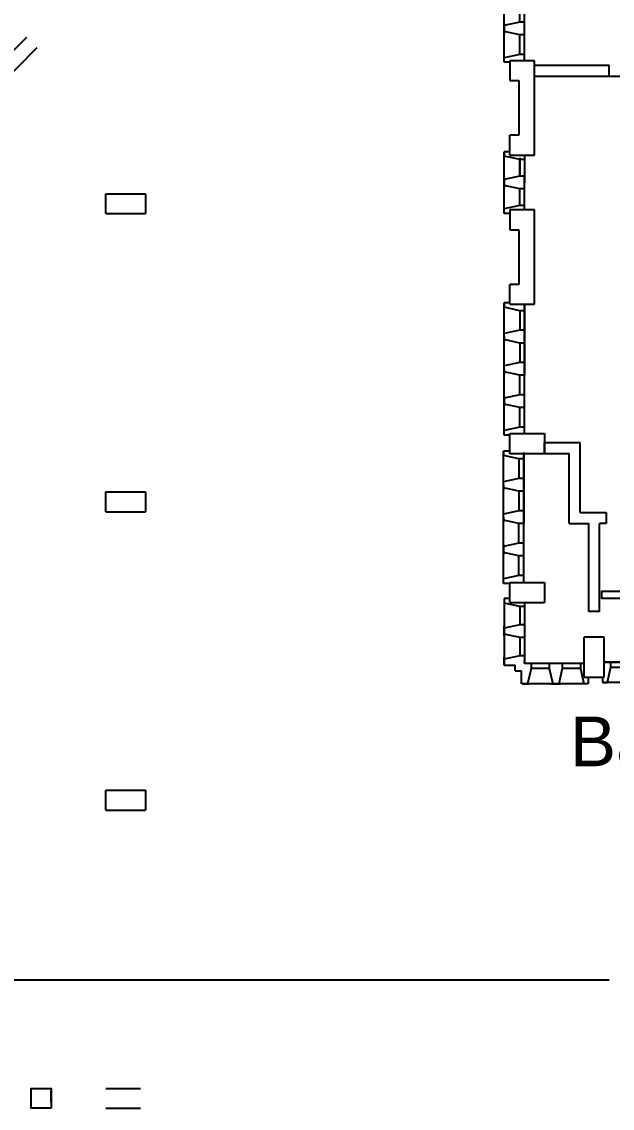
# Model space of a CAD drawing. Header units: millimetres. Extents: x -68315 to 81584, y -44830 to 67795.
# Drawn here: x -33706 to -21816, y -17730 to 4131 of the extents above; entities that cross this region are included whole.
import ezdxf

# ---------------------------------------------------------------- set-up
doc = ezdxf.new("R2010")
doc.units = ezdxf.units.MM
for name, color, linetype in [('BRICK_WALLS_P4', 1, 'Continuous'), ('COLUMNS_P5', 5, 'Continuous'), ('EXTERNAL_WORKS_P', 254, 'Continuous'), ('NOTES', 3, 'Continuous'), ('WINDOWS_P2', 4, 'Continuous')]:
    doc.layers.add(name, color=color, linetype=linetype)
doc.styles.add('arial', font='arial.ttf')

msp = doc.modelspace()

# ---------------------------------------------------------------- linework, layer by layer
at = {"layer": 'BRICK_WALLS_P4', "linetype": 'Continuous'}
for p, q in [((-23380.6, 3255.5), (-21880.6, 3255.5)), ((-23380.6, 3035.5), (-23380.6, 3255.5)), ((-21880.6, 3035.5), (-21880.6, 3255.5)), ((-23380.6, 3035.5), (-21880.6, 3035.5)), ((-21880.6, 3035.5), (-18880.6, 3035.5)), ((-23180.6, -4334.5), (-22465.6, -4334.5)), ((-23180.6, -4554.5), (-23180.6, -4334.5)), ((-22465.6, -5744.5), (-22465.6, -4334.5)), ((-23180.6, -4554.5), (-22685.6, -4554.5)), ((-22685.6, -5964.5), (-22685.6, -4554.5)), ((-22465.6, -5744.5), (-21936.1, -5744.5)), ((-21936.1, -5744.5), (-21936.1, -5964.5)), ((-22685.6, -5964.5), (-22290.6, -5964.5)), ((-22290.6, -7734.5), (-22290.6, -5964.5)), ((-21936.1, -5964.5), (-22070.6, -5964.5)), ((-22070.6, -7734.5), (-22070.6, -5964.5)), ((-22070.6, -7734.5), (-22290.6, -7734.5)), ((-33515.3, -17599.8), (-33515.3, -17379.8)), ((-33115.3, -17599.8), (-33115.3, -17379.8))]:
    msp.add_line(p, q, dxfattribs=at)
msp.add_lwpolyline([(-19511.5, -7474.7), (-22026.9, -7474.7), (-22026.9, -7326.6), (-19511.5, -7326.6), (-19511.5, -7474.7)], dxfattribs=at)
at = {"layer": 'COLUMNS_P5', "linetype": 'Continuous'}
for p, q in [((-33610.3, 3816.7), (-34411.8, 3015.2)), ((-33398.2, 3604.5), (-34199.6, 2803.1)), ((-34199.6, 2803.1), (-33398.2, 3604.5)), ((-23380.6, 3345.5), (-23880.6, 3345.5)), ((-23880.6, 3345.5), (-23880.6, 2945.5)), ((-23380.6, 1445.5), (-23380.6, 3345.5)), ((-23880.6, 2945.5), (-23700.6, 2945.5)), ((-23700.6, 2945.5), (-23700.6, 1845.5)), ((-23700.6, 1845.5), (-23880.6, 1845.5)), ((-23880.6, 1445.5), (-23880.6, 1845.5)), ((-23880.6, 1445.5), (-23380.6, 1445.5)), ((-32015.3, 270.2), (-32015.3, 670.2)), ((-32015.3, 670.2), (-31215.3, 670.2)), ((-31215.3, 670.2), (-31215.3, 270.2)), ((-32015.3, 270.2), (-31215.3, 270.2)), ((-23380.6, 345.5), (-23880.6, 345.5)), ((-23880.6, 345.5), (-23880.6, -54.5)), ((-23380.6, -1554.5), (-23380.6, 345.5)), ((-23880.6, -54.5), (-23700.6, -54.5)), ((-23700.6, -54.5), (-23700.6, -1154.5)), ((-23880.6, -1554.5), (-23880.6, -1154.5)), ((-23700.6, -1154.5), (-23880.6, -1154.5)), ((-23880.6, -1554.5), (-23380.6, -1554.5)), ((-23880.6, -4554.5), (-23880.6, -4154.5)), ((-23880.6, -4154.5), (-23180.6, -4154.5)), ((-23180.6, -4154.5), (-23180.6, -4554.5)), ((-23880.6, -4554.5), (-23180.6, -4554.5)), ((-32015.3, -5729.8), (-32015.3, -5329.8)), ((-32015.3, -5329.8), (-31215.3, -5329.8)), ((-31215.3, -5329.8), (-31215.3, -5729.8)), ((-32015.3, -5729.8), (-31215.3, -5729.8)), ((-23880.6, -7154.5), (-23180.6, -7154.5)), ((-23880.6, -7554.5), (-23880.6, -7154.5)), ((-23180.6, -7154.5), (-23180.6, -7554.5)), ((-23880.6, -7554.5), (-23180.6, -7554.5)), ((-22380.6, -9054.5), (-22380.6, -8254.5)), ((-21980.6, -8254.5), (-22380.6, -8254.5)), ((-21980.6, -9054.5), (-21980.6, -8254.5)), ((-22380.6, -9054.5), (-21980.6, -9054.5)), ((-32015.3, -11729.8), (-32015.3, -11329.8)), ((-32015.3, -11329.8), (-31215.3, -11329.8)), ((-31215.3, -11329.8), (-31215.3, -11729.8)), ((-32015.3, -11729.8), (-31215.3, -11729.8)), ((-32015.3, -17329.8), (-31315.3, -17329.8)), ((-32015.3, -17729.8), (-31315.3, -17729.8))]:
    msp.add_line(p, q, dxfattribs=at)
msp.add_lwpolyline([(-33115.3, -17729.8), (-33515.3, -17729.8), (-33515.3, -17329.8), (-33115.3, -17329.8), (-33115.3, -17729.8)], dxfattribs=at)
at = {"layer": 'EXTERNAL_WORKS_P', "linetype": 'Continuous'}
msp.add_lwpolyline([(-21880.6, -15154.5), (-49480.6, -15154.5), (-49480.6, 10406.8)], dxfattribs=at)
at = {"layer": 'WINDOWS_P2', "linetype": 'Continuous'}
for p, q in [((-23990.6, 3405.8), (-23990.6, 5976.8)), ((-23580.6, 3345.5), (-23580.6, 4645.5)), ((-23680.6, 4124.2), (-23680.6, 4516.8)), ((-23680.6, 4124.2), (-23990.6, 4055.8)), ((-23990.6, 3995.5), (-23990.6, 4095.5)), ((-23990.6, 4095.5), (-23990.6, 3895.5)), ((-23680.6, 3866.8), (-23990.6, 3935.2)), ((-23580.6, 4124.2), (-23680.6, 4124.2)), ((-23580.6, 3866.8), (-23580.6, 4124.2)), ((-23580.6, 3866.8), (-23680.6, 3866.8)), ((-23680.6, 3474.2), (-23680.6, 3866.8)), ((-23680.6, 3474.2), (-23990.6, 3405.8)), ((-23990.6, 3314.2), (-23990.6, 3414.2)), ((-23880.6, 3314.2), (-23990.6, 3314.2)), ((-23580.6, 3474.2), (-23680.6, 3474.2)), ((-23580.6, 3345.5), (-23580.6, 3474.2)), ((-23990.6, 274.6), (-23990.6, 1516.3)), ((-23880.6, 1516.3), (-23990.6, 1516.3)), ((-23990.6, 1516.3), (-23990.6, 1416.3)), ((-23680.6, 1356.3), (-23990.6, 1424.7)), ((-23680.6, 1391.8), (-23680.6, 1024.2)), ((-23580.6, 1356.3), (-23680.6, 1356.3)), ((-23680.6, 1024.2), (-23680.6, 1356.3)), ((-23580.6, 1445.5), (-23580.6, 895.5)), ((-23680.6, 1024.2), (-23990.6, 955.8)), ((-23990.6, 995.5), (-23990.6, 795.5)), ((-23990.6, 895.5), (-23990.6, 995.5)), ((-23580.6, 1024.2), (-23680.6, 1024.2)), ((-23580.6, 895.5), (-23580.6, 1045.5)), ((-23580.6, 895.5), (-23580.6, 1024.2)), ((-23580.6, 345.5), (-23580.6, 895.5)), ((-23680.6, 766.8), (-23990.6, 835.2)), ((-23580.6, 766.8), (-23680.6, 766.8)), ((-23680.6, 434.6), (-23680.6, 766.8)), ((-23680.6, 434.6), (-23990.6, 366.3)), ((-23990.6, 274.6), (-23990.6, 374.6)), ((-23880.6, 274.6), (-23990.6, 274.6)), ((-23580.6, 434.6), (-23680.6, 434.6)), ((-23990.6, -4094.2), (-23990.6, -1523.2)), ((-23880.6, -1523.2), (-23990.6, -1523.2)), ((-23990.6, -1523.2), (-23990.6, -1623.2)), ((-23680.6, -1683.2), (-23990.6, -1614.8)), ((-23580.6, -1683.2), (-23680.6, -1683.2)), ((-23680.6, -1683.2), (-23680.6, -2075.8)), ((-23580.6, -1554.5), (-23580.6, -2854.5)), ((-23580.6, -1554.5), (-23580.6, -1683.2)), ((-23580.6, -2854.5), (-23580.6, -1554.5)), ((-23680.6, -2075.8), (-23990.6, -2144.2)), ((-23990.6, -2304.5), (-23990.6, -2104.5)), ((-23580.6, -2075.8), (-23680.6, -2075.8)), ((-23580.6, -2075.8), (-23580.6, -2333.2)), ((-23990.6, -2204.5), (-23990.6, -2304.5)), ((-23680.6, -2333.2), (-23990.6, -2264.8)), ((-23680.6, -2333.2), (-23680.6, -2725.8)), ((-23580.6, -2333.2), (-23680.6, -2333.2)), ((-23680.6, -2725.8), (-23990.6, -2794.2)), ((-23680.6, -2725.8), (-23990.6, -2794.2)), ((-23990.6, -2854.5), (-23990.6, -2754.5)), ((-23990.6, -2854.5), (-23990.6, -2754.5)), ((-23580.6, -2725.8), (-23680.6, -2725.8)), ((-23580.6, -2725.8), (-23680.6, -2725.8)), ((-23580.6, -2983.2), (-23580.6, -2725.8)), ((-23580.6, -2725.8), (-23580.6, -2983.2)), ((-23990.6, -2854.5), (-23990.6, -2954.5)), ((-23990.6, -2854.5), (-23990.6, -2954.5)), ((-23680.6, -2983.2), (-23990.6, -2914.8)), ((-23680.6, -2983.2), (-23990.6, -2914.8)), ((-23580.6, -2983.2), (-23680.6, -2983.2)), ((-23580.6, -2983.2), (-23680.6, -2983.2)), ((-23680.6, -3375.8), (-23680.6, -2983.2)), ((-23580.6, -4154.5), (-23580.6, -2854.5)), ((-23680.6, -3375.8), (-23990.6, -3444.2)), ((-23990.6, -3404.5), (-23990.6, -3604.5)), ((-23990.6, -3504.5), (-23990.6, -3404.5)), ((-23580.6, -3375.8), (-23680.6, -3375.8)), ((-23580.6, -3633.2), (-23580.6, -3375.8)), ((-23680.6, -3633.2), (-23990.6, -3564.8)), ((-23680.6, -4025.8), (-23680.6, -3633.2)), ((-23580.6, -3633.2), (-23680.6, -3633.2)), ((-23680.6, -4025.8), (-23990.6, -4094.2)), ((-23990.6, -4185.8), (-23990.6, -4085.8)), ((-23580.6, -4025.8), (-23680.6, -4025.8)), ((-23580.6, -4154.5), (-23580.6, -4025.8)), ((-23880.6, -4185.8), (-23990.6, -4185.8)), ((-24004.7, -7076.9), (-24004.7, -4505.9)), ((-24004.7, -4505.9), (-24004.7, -4605.9)), ((-23894.7, -4505.9), (-24004.7, -4505.9)), ((-23594.7, -5837.2), (-23594.7, -4537.2)), ((-23594.7, -4537.2), (-23594.7, -4665.9)), ((-23594.7, -4537.2), (-23594.7, -5837.2)), ((-23694.7, -4665.9), (-24004.7, -4597.5)), ((-23594.7, -4665.9), (-23694.7, -4665.9)), ((-23694.7, -4665.9), (-23694.7, -5058.6)), ((-23694.7, -5058.6), (-24004.7, -5126.9)), ((-24004.7, -5287.2), (-24004.7, -5087.2)), ((-24004.7, -5187.2), (-24004.7, -5287.2)), ((-23594.7, -5058.6), (-23694.7, -5058.6)), ((-23594.7, -5058.6), (-23594.7, -5315.9)), ((-23694.7, -5315.9), (-24004.7, -5247.5)), ((-23594.7, -5315.9), (-23694.7, -5315.9)), ((-23694.7, -5315.9), (-23694.7, -5708.6)), ((-23694.7, -5708.6), (-24004.7, -5776.9)), ((-23694.7, -5708.6), (-24004.7, -5776.9)), ((-24004.7, -5837.2), (-24004.7, -5737.2)), ((-24004.7, -5837.2), (-24004.7, -5737.2)), ((-24004.7, -5837.2), (-24004.7, -5937.2)), ((-24004.7, -5837.2), (-24004.7, -5937.2)), ((-23694.7, -5965.9), (-24004.7, -5897.5)), ((-23694.7, -5965.9), (-24004.7, -5897.5)), ((-23594.7, -5708.6), (-23694.7, -5708.6)), ((-23594.7, -5708.6), (-23694.7, -5708.6)), ((-23594.7, -5965.9), (-23594.7, -5708.6)), ((-23594.7, -5708.6), (-23594.7, -5965.9)), ((-23594.7, -7137.2), (-23594.7, -5837.2)), ((-23594.7, -5965.9), (-23694.7, -5965.9)), ((-23694.7, -6358.6), (-23694.7, -5965.9)), ((-23594.7, -5965.9), (-23694.7, -5965.9)), ((-23694.7, -6358.6), (-24004.7, -6426.9)), ((-24004.7, -6487.2), (-24004.7, -6387.2)), ((-24004.7, -6387.2), (-24004.7, -6587.2)), ((-23694.7, -6615.9), (-24004.7, -6547.5)), ((-23594.7, -6358.6), (-23694.7, -6358.6)), ((-23594.7, -6615.9), (-23594.7, -6358.6)), ((-23594.7, -6615.9), (-23694.7, -6615.9)), ((-23694.7, -7008.6), (-23694.7, -6615.9)), ((-23694.7, -7008.6), (-24004.7, -7076.9)), ((-24004.7, -7168.5), (-24004.7, -7068.5)), ((-23894.7, -7168.5), (-24004.7, -7168.5)), ((-23594.7, -7008.6), (-23694.7, -7008.6)), ((-23594.7, -7137.2), (-23594.7, -7008.6)), ((-23990.6, -7475.4), (-23990.6, -8756.7)), ((-23880.6, -7475.4), (-23990.6, -7475.4)), ((-23990.6, -7475.4), (-23990.6, -7575.4)), ((-23680.6, -7635.4), (-23990.6, -7567.1)), ((-23680.6, -7635.4), (-23680.6, -8003.1)), ((-23580.6, -7635.4), (-23680.6, -7635.4)), ((-23580.6, -7554.5), (-23580.6, -8131.7)), ((-23680.6, -8003.1), (-23990.6, -8071.4)), ((-23990.6, -8231.7), (-23990.6, -8031.7)), ((-23580.6, -8003.1), (-23680.6, -8003.1)), ((-23990.6, -8131.7), (-23990.6, -8231.7)), ((-23680.6, -8260.4), (-23990.6, -8192.1)), ((-23580.6, -8260.4), (-23680.6, -8260.4)), ((-23680.6, -8260.4), (-23680.6, -8628.1)), ((-23580.6, -8131.7), (-23580.6, -8756.7)), ((-23580.6, -8131.7), (-23580.6, -8281.7)), ((-23680.6, -8628.1), (-23990.6, -8696.4)), ((-23990.6, -8756.7), (-23990.6, -8656.7)), ((-23580.6, -8628.1), (-23680.6, -8628.1)), ((-23580.6, -8779.1), (-23580.6, -8729.1)), ((-23990.6, -8756.7), (-23990.6, -8817.1)), ((-23990.6, -8817.1), (-23990.6, -8756.7)), ((-23990.6, -8817.1), (-23773.6, -8817.1)), ((-23773.6, -8929.1), (-23773.6, -8817.1)), ((-23773.6, -8929.1), (-23640.9, -8929.1)), ((-23640.9, -9189.1), (-23640.9, -8929.1)), ((-22955.6, -8779.1), (-23580.6, -8779.1)), ((-23452, -8879.1), (-23520.3, -9189.1)), ((-23452, -8779.1), (-23452, -8879.1)), ((-23084.3, -8879.1), (-23452, -8879.1)), ((-22955.6, -8779.1), (-23105.6, -8779.1)), ((-23084.3, -8779.1), (-23084.3, -8879.1)), ((-23084.3, -8879.1), (-23015.9, -9189.1)), ((-22380.6, -8779.1), (-22955.6, -8779.1)), ((-22827, -8879.1), (-22895.3, -9189.1)), ((-22827, -8779.1), (-22827, -8879.1)), ((-22459.3, -8879.1), (-22827, -8879.1)), ((-22459.3, -8779.1), (-22459.3, -8879.1)), ((-22459.3, -8879.1), (-22390.9, -9189.1)), ((-21980.6, -8754.5), (-20680.6, -8754.5)), ((-21980.6, -8754.5), (-21852, -8754.5)), ((-20680.6, -8754.5), (-21980.6, -8754.5)), ((-21852, -8854.5), (-21920.3, -9164.5)), ((-21852, -8754.5), (-21852, -8854.5)), ((-21852, -8854.5), (-21459.3, -8854.5)), ((-22299.3, -9054.5), (-22299.3, -9189.1)), ((-22012, -9054.5), (-22012, -9164.5)), ((-19440.9, -9164.5), (-22012, -9164.5)), ((-22012, -9164.5), (-21912, -9164.5)), ((-23628.4, -9189.1), (-23480.6, -9189.1)), ((-22299.3, -9189.1), (-23628.4, -9189.1)), ((-23055.6, -9189.1), (-22855.6, -9189.1)), ((-22955.6, -9189.1), (-23055.6, -9189.1)), ((-22299.3, -9189.1), (-22399.3, -9189.1))]:
    msp.add_line(p, q, dxfattribs=at)

# ---------------------------------------------------------------- texts
at = {"layer": 'NOTES', "linetype": 'Continuous', "style": 'arial'}
msp.add_text('Basement 1 Senate House', height=1000, dxfattribs=at).set_placement((-22671, -10848.1))

doc.saveas('drawing.dxf')
